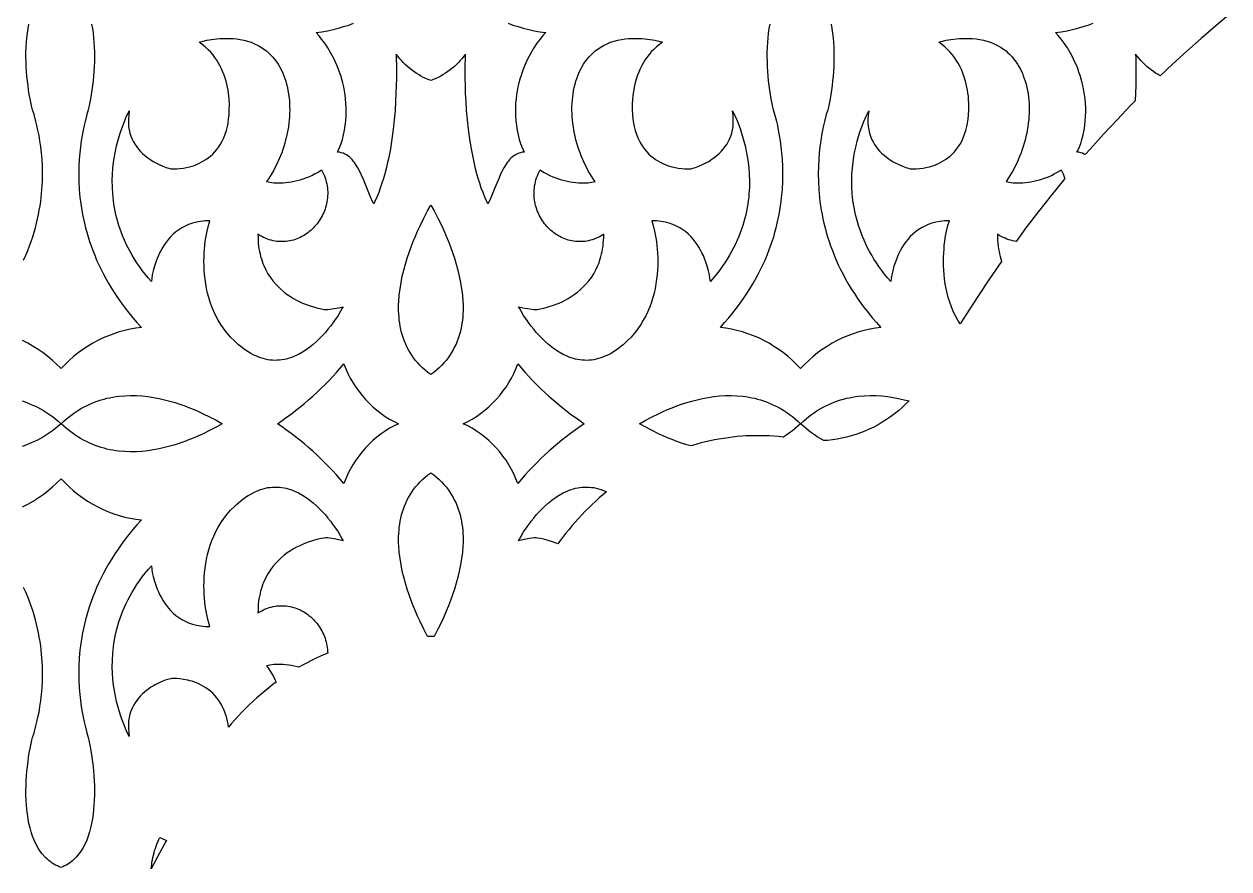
# Model space of a CAD drawing. Extents: x -350 to 350, y -780 to 780.
# Drawn here: x -193.8 to -70, y 350.1 to 437 of the extents above; entities that cross this region are included whole.
import ezdxf

# ---------------------------------------------------------------- set-up
doc = ezdxf.new("R2010")
doc.units = 0
doc.layers.add('LAYER_1', color=18, linetype='CONTINUOUS')

msp = doc.modelspace()

# ---------------------------------------------------------------- linework, layer by layer
at = {"layer": 'LAYER_1'}
for points in [[(-69.97, 437.9), (-71.33, 436.76), (-72.83, 435.48), (-74.3, 434.16), (-75.77, 432.82), (-77.03, 431.62), (-77.25, 431.76), (-77.5, 431.91), (-77.73, 432.07), (-77.96, 432.24), (-78.19, 432.42), (-78.41, 432.61), (-78.62, 432.8), (-78.82, 433), (-79.02, 433.21), (-79.21, 433.43), (-79.39, 433.65), (-79.56, 433.88), (-79.55, 433.48), (-79.53, 432.63), (-79.53, 432.05), (-79.53, 431.39), (-79.54, 430.66), (-79.57, 429.85), (-79.6, 429.07), (-80.07, 428.6), (-81.47, 427.13), (-82.86, 425.64), (-84.23, 424.11), (-84.73, 423.54), (-84.84, 423.6), (-85.01, 423.68), (-85.2, 423.74), (-85.39, 423.78), (-85.59, 423.81), (-85.5, 423.98), (-85.34, 424.33), (-85.2, 424.7), (-85.08, 425.09), (-84.96, 425.59), (-84.86, 426.07), (-84.79, 426.55), (-84.73, 427.02), (-84.7, 427.49), (-84.69, 427.95), (-84.69, 428.4), (-84.71, 428.84), (-84.75, 429.27), (-84.8, 429.69), (-84.87, 430.11), (-84.95, 430.51), (-85.04, 430.91), (-85.14, 431.29), (-85.25, 431.67), (-85.38, 432.03), (-85.51, 432.38), (-85.65, 432.72), (-85.79, 433.05), (-85.94, 433.36), (-86.09, 433.67), (-86.25, 433.96), (-86.57, 434.5), (-86.9, 434.98), (-87.21, 435.41), (-87.52, 435.78), (-87.8, 436.08), (-87.2, 436.17), (-86.61, 436.27), (-86.04, 436.4), (-85.49, 436.53), (-84.95, 436.69), (-84.43, 436.85), (-83.92, 437.04)], [(-186.87, 436.96), (-186.79, 436.5), (-186.72, 436.03), (-186.66, 435.55), (-186.62, 435.06), (-186.59, 434.57), (-186.58, 434.07), (-186.57, 433.58), (-186.58, 433.08), (-186.6, 432.58), (-186.63, 432.09), (-186.67, 431.59), (-186.71, 431.11), (-186.77, 430.63), (-186.83, 430.16), (-186.9, 429.71), (-186.97, 429.26), (-187.14, 428.41), (-187.22, 428.15), (-187.36, 427.65), (-187.54, 426.95), (-187.64, 426.52), (-187.74, 426.04), (-187.84, 425.52), (-187.93, 424.96), (-188.02, 424.35), (-188.09, 423.71), (-188.14, 423.03), (-188.18, 422.31), (-188.19, 421.56), (-188.17, 420.78), (-188.13, 419.97), (-188.06, 419.14), (-188.01, 418.71), (-187.95, 418.28), (-187.88, 417.84), (-187.8, 417.39), (-187.71, 416.95), (-187.6, 416.49), (-187.49, 416.03), (-187.37, 415.57), (-187.23, 415.1), (-187.08, 414.63), (-186.92, 414.16), (-186.74, 413.68), (-186.55, 413.2), (-186.35, 412.71), (-186.13, 412.23), (-185.89, 411.74), (-185.64, 411.25), (-185.38, 410.75), (-185.09, 410.26), (-184.8, 409.76), (-184.48, 409.27), (-184.15, 408.77), (-183.79, 408.27), (-183.42, 407.77), (-183.03, 407.28), (-182.63, 406.78), (-182.2, 406.28), (-181.75, 405.78), (-182.32, 405.71), (-182.89, 405.61), (-183.46, 405.48), (-184.03, 405.33), (-184.59, 405.14), (-185.14, 404.93), (-185.69, 404.7), (-186.23, 404.43), (-186.75, 404.15), (-187.27, 403.84), (-187.77, 403.51), (-188.25, 403.16), (-188.72, 402.79), (-189.17, 402.4), (-189.59, 401.99), (-190, 401.56), (-190.43, 401.99), (-190.88, 402.4), (-191.35, 402.79), (-191.84, 403.16), (-192.35, 403.51), (-192.88, 403.84), (-193.42, 404.15), (-193.97, 404.43)], [(-193.85, 412.71), (-193.63, 413.2), (-193.43, 413.68), (-193.25, 414.16), (-193.08, 414.63), (-192.92, 415.1), (-192.77, 415.57), (-192.64, 416.03), (-192.52, 416.49), (-192.42, 416.95), (-192.32, 417.39), (-192.24, 417.84), (-192.16, 418.28), (-192.1, 418.71), (-192.05, 419.14), (-191.97, 419.97), (-191.92, 420.78), (-191.91, 421.56), (-191.92, 422.31), (-191.96, 423.03), (-192.02, 423.71), (-192.09, 424.35), (-192.18, 424.96), (-192.27, 425.52), (-192.38, 426.04), (-192.48, 426.52), (-192.59, 426.95), (-192.78, 427.65), (-192.93, 428.15), (-193.01, 428.41), (-193.19, 429.26), (-193.27, 429.71), (-193.34, 430.16), (-193.4, 430.63), (-193.46, 431.11), (-193.51, 431.59), (-193.55, 432.09), (-193.58, 432.58), (-193.6, 433.08), (-193.61, 433.58), (-193.61, 434.07), (-193.59, 434.57), (-193.56, 435.06), (-193.52, 435.55), (-193.46, 436.03), (-193.39, 436.5), (-193.3, 436.96)], [(-144.06, 437.04), (-143.56, 436.85), (-143.03, 436.69), (-142.5, 436.53), (-141.94, 436.4), (-141.37, 436.27), (-140.79, 436.17), (-140.19, 436.08), (-140.47, 435.78), (-140.77, 435.41), (-141.09, 434.98), (-141.41, 434.5), (-141.73, 433.96), (-141.89, 433.67), (-142.05, 433.36), (-142.2, 433.05), (-142.34, 432.72), (-142.48, 432.38), (-142.61, 432.03), (-142.73, 431.67), (-142.85, 431.29), (-142.95, 430.91), (-143.04, 430.51), (-143.12, 430.11), (-143.19, 429.69), (-143.24, 429.27), (-143.28, 428.84), (-143.3, 428.4), (-143.3, 427.95), (-143.29, 427.49), (-143.25, 427.02), (-143.2, 426.55), (-143.12, 426.07), (-143.03, 425.59), (-142.91, 425.09), (-142.79, 424.7), (-142.65, 424.33), (-142.49, 423.98), (-142.4, 423.81), (-142.6, 423.78), (-142.79, 423.74), (-142.97, 423.68), (-143.15, 423.6), (-143.31, 423.51), (-143.47, 423.41), (-143.62, 423.3), (-143.76, 423.17), (-143.9, 423.03), (-144.03, 422.88), (-144.15, 422.73), (-144.27, 422.56), (-144.49, 422.2), (-144.69, 421.82), (-144.88, 421.42), (-145.06, 421), (-145.41, 420.14), (-145.76, 419.28), (-145.94, 418.87), (-146.14, 418.48), (-146.25, 418.72), (-146.45, 419.17), (-146.63, 419.64), (-146.81, 420.11), (-146.97, 420.6), (-147.12, 421.09), (-147.27, 421.58), (-147.4, 422.08), (-147.52, 422.59), (-147.63, 423.1), (-147.73, 423.61), (-147.83, 424.12), (-147.99, 425.13), (-148.13, 426.14), (-148.24, 427.12), (-148.32, 428.07), (-148.38, 428.99), (-148.42, 429.85), (-148.44, 430.66), (-148.46, 431.39), (-148.46, 432.05), (-148.46, 432.63), (-148.44, 433.48), (-148.43, 433.88), (-148.6, 433.65), (-148.78, 433.43), (-148.97, 433.21), (-149.16, 433), (-149.37, 432.8), (-149.58, 432.61), (-149.8, 432.42), (-150.02, 432.24), (-150.25, 432.07), (-150.49, 431.91), (-150.73, 431.76), (-150.98, 431.61), (-151.23, 431.48), (-151.48, 431.36), (-151.74, 431.25), (-152, 431.15), (-152.26, 431.25), (-152.51, 431.36), (-152.77, 431.48), (-153.02, 431.61), (-153.26, 431.76), (-153.5, 431.91), (-153.74, 432.07), (-153.97, 432.24), (-154.2, 432.42), (-154.41, 432.61), (-154.63, 432.8), (-154.83, 433), (-155.03, 433.21), (-155.22, 433.43), (-155.4, 433.65), (-155.57, 433.88), (-155.56, 433.48), (-155.54, 432.63), (-155.53, 432.05), (-155.54, 431.39), (-155.55, 430.66), (-155.58, 429.85), (-155.62, 428.99), (-155.68, 428.07), (-155.76, 427.12), (-155.87, 426.14), (-156, 425.13), (-156.16, 424.12), (-156.26, 423.61), (-156.36, 423.1), (-156.48, 422.59), (-156.6, 422.08), (-156.73, 421.58), (-156.87, 421.09), (-157.02, 420.6), (-157.19, 420.11), (-157.36, 419.64), (-157.55, 419.17), (-157.75, 418.72), (-157.86, 418.48), (-158.05, 418.87), (-158.24, 419.28), (-158.58, 420.14), (-158.93, 421), (-159.11, 421.42), (-159.3, 421.82), (-159.51, 422.2), (-159.73, 422.56), (-159.84, 422.73), (-159.97, 422.88), (-160.1, 423.03), (-160.23, 423.17), (-160.37, 423.3), (-160.52, 423.41), (-160.68, 423.51), (-160.85, 423.6), (-161.02, 423.68), (-161.2, 423.74), (-161.4, 423.78), (-161.6, 423.81), (-161.51, 423.98), (-161.35, 424.33), (-161.21, 424.7), (-161.09, 425.09), (-160.97, 425.59), (-160.87, 426.07), (-160.8, 426.55), (-160.74, 427.02), (-160.71, 427.49), (-160.69, 427.95), (-160.7, 428.4), (-160.72, 428.84), (-160.76, 429.27), (-160.81, 429.69), (-160.87, 430.11), (-160.95, 430.51), (-161.05, 430.91), (-161.15, 431.29), (-161.26, 431.67), (-161.38, 432.03), (-161.52, 432.38), (-161.65, 432.72), (-161.8, 433.05), (-161.95, 433.36), (-162.1, 433.67), (-162.26, 433.96), (-162.58, 434.5), (-162.9, 434.98), (-163.22, 435.41), (-163.52, 435.78), (-163.8, 436.08), (-163.2, 436.17), (-162.62, 436.27), (-162.05, 436.4), (-161.5, 436.53), (-160.96, 436.69), (-160.44, 436.85), (-159.93, 437.04)], [(-110.86, 436.96), (-110.78, 436.5), (-110.71, 436.03), (-110.65, 435.55), (-110.61, 435.06), (-110.58, 434.57), (-110.57, 434.07), (-110.56, 433.58), (-110.57, 433.08), (-110.59, 432.58), (-110.62, 432.09), (-110.66, 431.59), (-110.7, 431.11), (-110.76, 430.63), (-110.82, 430.16), (-110.89, 429.71), (-110.97, 429.26), (-111.13, 428.41), (-111.21, 428.15), (-111.35, 427.65), (-111.54, 426.95), (-111.64, 426.52), (-111.74, 426.04), (-111.83, 425.52), (-111.93, 424.96), (-112.01, 424.35), (-112.08, 423.71), (-112.13, 423.03), (-112.17, 422.31), (-112.18, 421.56), (-112.17, 420.78), (-112.12, 419.97), (-112.05, 419.14), (-112, 418.71), (-111.94, 418.28), (-111.87, 417.84), (-111.79, 417.39), (-111.7, 416.95), (-111.6, 416.49), (-111.48, 416.03), (-111.36, 415.57), (-111.22, 415.1), (-111.07, 414.63), (-110.91, 414.16), (-110.73, 413.68), (-110.54, 413.2), (-110.34, 412.71), (-110.12, 412.23), (-109.88, 411.74), (-109.63, 411.25), (-109.37, 410.75), (-109.09, 410.26), (-108.79, 409.76), (-108.47, 409.27), (-108.14, 408.77), (-107.79, 408.27), (-107.42, 407.77), (-107.03, 407.28), (-106.62, 406.78), (-106.19, 406.28), (-105.74, 405.78), (-106.31, 405.71), (-106.88, 405.61), (-107.45, 405.48), (-108.02, 405.33), (-108.58, 405.14), (-109.14, 404.93), (-109.68, 404.7), (-110.22, 404.43), (-110.75, 404.15), (-111.26, 403.84), (-111.76, 403.51), (-112.24, 403.16), (-112.71, 402.79), (-113.16, 402.4), (-113.59, 401.99), (-113.99, 401.56), (-114.4, 401.99), (-114.83, 402.4), (-115.28, 402.79), (-115.74, 403.16), (-116.23, 403.51), (-116.73, 403.84), (-117.24, 404.15), (-117.77, 404.43), (-118.3, 404.7), (-118.85, 404.93), (-119.41, 405.14), (-119.97, 405.33), (-120.53, 405.48), (-121.1, 405.61), (-121.67, 405.71), (-122.24, 405.78), (-121.8, 406.28), (-121.37, 406.78), (-120.96, 407.28), (-120.57, 407.77), (-120.2, 408.27), (-119.85, 408.77), (-119.51, 409.27), (-119.2, 409.76), (-118.9, 410.26), (-118.62, 410.75), (-118.35, 411.25), (-118.1, 411.74), (-117.87, 412.23), (-117.65, 412.71), (-117.44, 413.2), (-117.25, 413.68), (-117.08, 414.16), (-116.91, 414.63), (-116.76, 415.1), (-116.63, 415.57), (-116.5, 416.03), (-116.39, 416.49), (-116.29, 416.95), (-116.2, 417.39), (-116.12, 417.84), (-116.05, 418.28), (-115.99, 418.71), (-115.94, 419.14), (-115.86, 419.97), (-115.82, 420.78), (-115.81, 421.56), (-115.82, 422.31), (-115.85, 423.03), (-115.91, 423.71), (-115.98, 424.35), (-116.06, 424.96), (-116.15, 425.52), (-116.25, 426.04), (-116.35, 426.52), (-116.45, 426.95), (-116.64, 427.65), (-116.78, 428.15), (-116.85, 428.41), (-117.02, 429.26), (-117.09, 429.71), (-117.16, 430.16), (-117.23, 430.63), (-117.28, 431.11), (-117.33, 431.59), (-117.37, 432.09), (-117.4, 432.58), (-117.41, 433.08), (-117.42, 433.58), (-117.42, 434.07), (-117.4, 434.57), (-117.37, 435.06), (-117.33, 435.55), (-117.28, 436.03), (-117.21, 436.5), (-117.12, 436.96)], [(-194.01, 398.23), (-193.69, 398.13), (-193.37, 398.01), (-193.06, 397.88), (-192.74, 397.73), (-192.43, 397.58), (-192.12, 397.42), (-191.81, 397.24), (-191.5, 397.05), (-191.2, 396.84), (-190.89, 396.63), (-190.59, 396.4), (-190.3, 396.15), (-190, 395.89), (-189.72, 396.15), (-189.44, 396.4), (-189.15, 396.63), (-188.87, 396.84), (-188.58, 397.05), (-188.28, 397.24), (-187.99, 397.42), (-187.69, 397.58), (-187.4, 397.73), (-187.1, 397.88), (-186.8, 398.01), (-186.5, 398.13), (-186.2, 398.23), (-185.89, 398.33), (-185.59, 398.42), (-185.29, 398.5), (-184.98, 398.56), (-184.68, 398.62), (-184.37, 398.67), (-184.07, 398.71), (-183.46, 398.76), (-182.86, 398.78), (-182.26, 398.78), (-181.66, 398.74), (-181.08, 398.68), (-180.5, 398.59), (-179.93, 398.48), (-179.37, 398.36), (-178.83, 398.22), (-178.29, 398.06), (-177.78, 397.89), (-177.27, 397.71), (-176.79, 397.53), (-176.33, 397.34), (-175.88, 397.14), (-175.46, 396.95), (-174.68, 396.57), (-174.01, 396.21), (-173.45, 395.89), (-174.01, 395.57), (-174.68, 395.22), (-175.46, 394.83), (-175.88, 394.64), (-176.33, 394.45), (-176.79, 394.26), (-177.27, 394.07), (-177.78, 393.89), (-178.29, 393.72), (-178.83, 393.57), (-179.37, 393.43), (-179.93, 393.3), (-180.5, 393.19), (-181.08, 393.11), (-181.66, 393.05), (-182.26, 393.01), (-182.86, 393), (-183.46, 393.02), (-184.07, 393.07), (-184.37, 393.11), (-184.68, 393.16), (-184.98, 393.22), (-185.29, 393.29), (-185.59, 393.37), (-185.89, 393.45), (-186.2, 393.55), (-186.5, 393.66), (-186.8, 393.78), (-187.1, 393.91), (-187.4, 394.05), (-187.69, 394.2), (-187.99, 394.37), (-188.28, 394.55), (-188.58, 394.74), (-188.87, 394.94), (-189.15, 395.16), (-189.44, 395.39), (-189.72, 395.63), (-190, 395.89), (-190.3, 395.63), (-190.59, 395.39), (-190.89, 395.16), (-191.2, 394.94), (-191.5, 394.74), (-191.81, 394.55), (-192.12, 394.37), (-192.43, 394.2), (-192.74, 394.05), (-193.06, 393.91), (-193.37, 393.78), (-193.69, 393.66), (-194.01, 393.55)], [(-193.97, 387.35), (-193.42, 387.63), (-192.88, 387.94), (-192.35, 388.27), (-191.84, 388.62), (-191.35, 389), (-190.88, 389.39), (-190.43, 389.8), (-190, 390.23), (-189.59, 389.8), (-189.17, 389.39), (-188.72, 389), (-188.25, 388.62), (-187.77, 388.27), (-187.27, 387.94), (-186.75, 387.63), (-186.23, 387.35), (-185.69, 387.09), (-185.14, 386.85), (-184.59, 386.64), (-184.03, 386.46), (-183.46, 386.3), (-182.89, 386.17), (-182.32, 386.07), (-181.75, 386), (-182.2, 385.5), (-182.63, 385.01), (-183.03, 384.51), (-183.42, 384.01), (-183.79, 383.51), (-184.15, 383.01), (-184.48, 382.52), (-184.8, 382.02), (-185.09, 381.52), (-185.38, 381.03), (-185.64, 380.54), (-185.89, 380.05), (-186.13, 379.56), (-186.35, 379.07), (-186.55, 378.59), (-186.74, 378.11), (-186.92, 377.63), (-187.08, 377.15), (-187.23, 376.68), (-187.37, 376.22), (-187.49, 375.75), (-187.6, 375.29), (-187.71, 374.84), (-187.8, 374.39), (-187.88, 373.95), (-187.95, 373.51), (-188.01, 373.07), (-188.06, 372.65), (-188.13, 371.81), (-188.17, 371), (-188.19, 370.22), (-188.18, 369.47), (-188.14, 368.76), (-188.09, 368.08), (-188.02, 367.43), (-187.93, 366.83), (-187.84, 366.26), (-187.74, 365.74), (-187.64, 365.27), (-187.54, 364.84), (-187.36, 364.13), (-187.22, 363.64), (-187.14, 363.37), (-186.97, 362.52), (-186.9, 362.08), (-186.83, 361.62), (-186.77, 361.15), (-186.71, 360.67), (-186.67, 360.19), (-186.63, 359.7), (-186.6, 359.2), (-186.58, 358.71), (-186.57, 358.21), (-186.58, 357.71), (-186.59, 357.21), (-186.62, 356.72), (-186.66, 356.24), (-186.72, 355.76), (-186.79, 355.28), (-186.87, 354.82), (-186.97, 354.37), (-187.09, 353.94), (-187.22, 353.51), (-187.37, 353.11), (-187.54, 352.72), (-187.73, 352.35), (-187.94, 352), (-188.17, 351.68), (-188.42, 351.38), (-188.55, 351.24), (-188.69, 351.1), (-188.83, 350.98), (-188.98, 350.86), (-189.14, 350.74), (-189.3, 350.64), (-189.46, 350.54), (-189.64, 350.45), (-189.82, 350.37), (-190, 350.29), (-190.2, 350.37), (-190.38, 350.45), (-190.57, 350.54), (-190.74, 350.64), (-190.91, 350.74), (-191.07, 350.86), (-191.23, 350.98), (-191.38, 351.1), (-191.53, 351.24), (-191.67, 351.38), (-191.93, 351.68), (-192.17, 352), (-192.39, 352.35), (-192.59, 352.72), (-192.77, 353.11), (-192.93, 353.51), (-193.07, 353.94), (-193.19, 354.37), (-193.3, 354.82), (-193.39, 355.28), (-193.46, 355.76), (-193.52, 356.24), (-193.56, 356.72), (-193.59, 357.21), (-193.61, 357.71), (-193.61, 358.21), (-193.6, 358.71), (-193.58, 359.2), (-193.55, 359.7), (-193.51, 360.19), (-193.46, 360.67), (-193.4, 361.15), (-193.34, 361.62), (-193.27, 362.08), (-193.19, 362.52), (-193.01, 363.37), (-192.93, 363.64), (-192.78, 364.13), (-192.59, 364.84), (-192.48, 365.27), (-192.38, 365.74), (-192.27, 366.26), (-192.18, 366.83), (-192.09, 367.43), (-192.02, 368.08), (-191.96, 368.76), (-191.92, 369.47), (-191.91, 370.22), (-191.92, 371), (-191.97, 371.81), (-192.05, 372.65), (-192.1, 373.07), (-192.16, 373.51), (-192.24, 373.95), (-192.32, 374.39), (-192.42, 374.84), (-192.52, 375.29), (-192.64, 375.75), (-192.77, 376.22), (-192.92, 376.68), (-193.08, 377.15), (-193.25, 377.63), (-193.43, 378.11), (-193.63, 378.59), (-193.85, 379.07)]]:
    msp.add_lwpolyline(points, dxfattribs=at)
for points in [[(-172.67, 435.48), (-172.31, 435.46), (-171.95, 435.43), (-171.58, 435.37), (-171.22, 435.29), (-170.85, 435.2), (-170.48, 435.08), (-170.11, 434.93), (-169.75, 434.75), (-169.4, 434.55), (-169.06, 434.32), (-168.89, 434.19), (-168.73, 434.05), (-168.57, 433.9), (-168.41, 433.74), (-168.26, 433.58), (-168.11, 433.4), (-167.97, 433.22), (-167.83, 433.03), (-167.69, 432.82), (-167.56, 432.61), (-167.44, 432.38), (-167.32, 432.14), (-167.21, 431.9), (-167.11, 431.64), (-167.01, 431.37), (-166.91, 431.09), (-166.82, 430.77), (-166.74, 430.45), (-166.68, 430.13), (-166.62, 429.8), (-166.58, 429.47), (-166.54, 429.14), (-166.52, 428.8), (-166.51, 428.46), (-166.5, 428.12), (-166.51, 427.78), (-166.53, 427.44), (-166.56, 427.1), (-166.6, 426.76), (-166.64, 426.41), (-166.7, 426.07), (-166.76, 425.73), (-166.84, 425.39), (-166.92, 425.06), (-167.01, 424.72), (-167.11, 424.39), (-167.22, 424.06), (-167.33, 423.74), (-167.45, 423.42), (-167.58, 423.1), (-167.72, 422.79), (-167.87, 422.48), (-168.02, 422.18), (-168.18, 421.88), (-168.34, 421.6), (-168.51, 421.31), (-168.69, 421.04), (-168.88, 420.77), (-168.72, 420.73), (-168.54, 420.7), (-168.35, 420.67), (-168.14, 420.65), (-167.92, 420.64), (-167.68, 420.64), (-167.43, 420.64), (-167.16, 420.65), (-166.89, 420.67), (-166.61, 420.71), (-166.32, 420.75), (-166.03, 420.81), (-165.73, 420.87), (-165.43, 420.95), (-165.13, 421.04), (-164.83, 421.15), (-164.53, 421.27), (-164.23, 421.4), (-163.94, 421.55), (-163.65, 421.71), (-163.36, 421.89), (-163.23, 421.99), (-163.12, 421.78), (-163.03, 421.57), (-162.94, 421.36), (-162.87, 421.15), (-162.8, 420.94), (-162.75, 420.74), (-162.7, 420.53), (-162.66, 420.32), (-162.63, 420.11), (-162.62, 419.91), (-162.6, 419.7), (-162.6, 419.5), (-162.61, 419.3), (-162.62, 419.1), (-162.65, 418.9), (-162.68, 418.7), (-162.71, 418.51), (-162.76, 418.32), (-162.81, 418.13), (-162.87, 417.95), (-162.94, 417.76), (-163.01, 417.58), (-163.09, 417.41), (-163.17, 417.24), (-163.27, 417.07), (-163.36, 416.9), (-163.47, 416.74), (-163.58, 416.59), (-163.69, 416.44), (-163.81, 416.29), (-163.94, 416.15), (-164.07, 416.01), (-164.2, 415.88), (-164.34, 415.75), (-164.49, 415.63), (-164.64, 415.51), (-164.79, 415.4), (-164.94, 415.3), (-165.1, 415.2), (-165.27, 415.11), (-165.43, 415.03), (-165.6, 414.95), (-165.78, 414.88), (-165.95, 414.82), (-166.13, 414.76), (-166.31, 414.72), (-166.49, 414.68), (-166.68, 414.64), (-166.86, 414.62), (-167.05, 414.6), (-167.24, 414.6), (-167.43, 414.6), (-167.63, 414.61), (-167.82, 414.63), (-168.01, 414.65), (-168.21, 414.69), (-168.4, 414.74), (-168.6, 414.79), (-168.79, 414.86), (-168.99, 414.94), (-169.19, 415.02), (-169.38, 415.12), (-169.58, 415.23), (-169.77, 415.35), (-169.76, 415.04), (-169.75, 414.73), (-169.73, 414.44), (-169.7, 414.15), (-169.66, 413.87), (-169.61, 413.6), (-169.55, 413.34), (-169.49, 413.08), (-169.42, 412.84), (-169.34, 412.59), (-169.25, 412.36), (-169.16, 412.13), (-168.96, 411.7), (-168.74, 411.3), (-168.49, 410.92), (-168.23, 410.57), (-167.96, 410.25), (-167.67, 409.95), (-167.37, 409.67), (-167.06, 409.41), (-166.75, 409.18), (-166.43, 408.96), (-166.11, 408.77), (-165.8, 408.59), (-165.48, 408.43), (-165.18, 408.29), (-164.88, 408.17), (-164.59, 408.06), (-164.06, 407.89), (-163.6, 407.76), (-163.23, 407.68), (-162.97, 407.64), (-162.83, 407.63), (-162.6, 407.64), (-162.37, 407.66), (-161.92, 407.72), (-161.47, 407.81), (-161.02, 407.91), (-161.1, 407.76), (-161.27, 407.45), (-161.54, 407.02), (-161.89, 406.49), (-162.1, 406.2), (-162.32, 405.9), (-162.57, 405.59), (-162.84, 405.27), (-163.12, 404.96), (-163.43, 404.64), (-163.75, 404.33), (-164.08, 404.03), (-164.44, 403.75), (-164.81, 403.48), (-165.19, 403.23), (-165.59, 403.01), (-166, 402.82), (-166.21, 402.73), (-166.43, 402.66), (-166.65, 402.59), (-166.87, 402.53), (-167.09, 402.49), (-167.32, 402.45), (-167.55, 402.42), (-167.78, 402.41), (-168.02, 402.4), (-168.26, 402.41), (-168.5, 402.43), (-168.74, 402.47), (-168.99, 402.52), (-169.24, 402.58), (-169.49, 402.66), (-169.74, 402.75), (-170, 402.86), (-170.25, 402.98), (-170.51, 403.12), (-170.78, 403.28), (-171.04, 403.45), (-171.31, 403.64), (-171.54, 403.83), (-171.76, 404.01), (-171.98, 404.2), (-172.19, 404.4), (-172.58, 404.79), (-172.94, 405.21), (-173.27, 405.63), (-173.57, 406.07), (-173.84, 406.52), (-174.08, 406.97), (-174.3, 407.43), (-174.5, 407.9), (-174.67, 408.37), (-174.82, 408.85), (-174.94, 409.32), (-175.05, 409.8), (-175.14, 410.27), (-175.2, 410.75), (-175.26, 411.21), (-175.29, 411.67), (-175.31, 412.13), (-175.32, 412.57), (-175.31, 413.01), (-175.29, 413.43), (-175.26, 413.84), (-175.22, 414.24), (-175.18, 414.62), (-175.12, 414.99), (-175.06, 415.33), (-175, 415.66), (-174.86, 416.25), (-174.71, 416.74), (-174.95, 416.74), (-175.19, 416.72), (-175.66, 416.68), (-176.09, 416.6), (-176.5, 416.49), (-176.89, 416.36), (-177.25, 416.2), (-177.59, 416.02), (-177.9, 415.82), (-178.2, 415.6), (-178.47, 415.36), (-178.73, 415.11), (-178.96, 414.85), (-179.18, 414.58), (-179.37, 414.3), (-179.56, 414.02), (-179.72, 413.73), (-179.87, 413.45), (-180, 413.16), (-180.12, 412.88), (-180.23, 412.6), (-180.4, 412.07), (-180.53, 411.59), (-180.63, 411.18), (-180.68, 410.84), (-180.72, 410.49), (-181.05, 410.87), (-181.37, 411.26), (-181.66, 411.65), (-181.94, 412.03), (-182.21, 412.42), (-182.46, 412.81), (-182.69, 413.2), (-182.91, 413.58), (-183.11, 413.97), (-183.3, 414.35), (-183.48, 414.74), (-183.64, 415.12), (-183.79, 415.5), (-183.93, 415.88), (-184.05, 416.26), (-184.17, 416.63), (-184.27, 417), (-184.36, 417.37), (-184.44, 417.74), (-184.51, 418.1), (-184.57, 418.46), (-184.62, 418.82), (-184.66, 419.17), (-184.69, 419.52), (-184.73, 420.21), (-184.74, 420.88), (-184.72, 421.53), (-184.67, 422.16), (-184.61, 422.77), (-184.52, 423.35), (-184.42, 423.9), (-184.3, 424.43), (-184.18, 424.93), (-184.04, 425.4), (-183.91, 425.84), (-183.77, 426.24), (-183.5, 426.94), (-183.27, 427.48), (-183.09, 427.85), (-182.99, 428.04), (-183.05, 427.61), (-183.08, 427.2), (-183.08, 426.81), (-183.06, 426.44), (-183, 426.09), (-182.92, 425.75), (-182.82, 425.43), (-182.7, 425.13), (-182.56, 424.85), (-182.4, 424.58), (-182.23, 424.33), (-182.04, 424.09), (-181.85, 423.87), (-181.64, 423.67), (-181.43, 423.48), (-181.22, 423.3), (-181, 423.14), (-180.78, 422.99), (-180.55, 422.85), (-180.34, 422.73), (-179.92, 422.51), (-179.53, 422.35), (-179.19, 422.22), (-178.92, 422.14), (-178.73, 422.09), (-178.63, 422.07), (-178.36, 422.07), (-178.1, 422.08), (-177.78, 422.11), (-177.41, 422.16), (-176.99, 422.24), (-176.77, 422.3), (-176.54, 422.37), (-176.3, 422.44), (-176.07, 422.54), (-175.83, 422.64), (-175.59, 422.76), (-175.35, 422.89), (-175.11, 423.04), (-174.87, 423.21), (-174.64, 423.39), (-174.42, 423.6), (-174.2, 423.82), (-173.99, 424.07), (-173.8, 424.33), (-173.61, 424.62), (-173.44, 424.94), (-173.28, 425.27), (-173.13, 425.64), (-173.01, 426.03), (-172.9, 426.44), (-172.84, 426.78), (-172.78, 427.18), (-172.73, 427.64), (-172.71, 428.14), (-172.7, 428.68), (-172.73, 429.26), (-172.76, 429.55), (-172.8, 429.85), (-172.84, 430.16), (-172.9, 430.47), (-172.97, 430.78), (-173.05, 431.09), (-173.14, 431.4), (-173.25, 431.72), (-173.37, 432.03), (-173.5, 432.34), (-173.65, 432.64), (-173.82, 432.95), (-174, 433.24), (-174.2, 433.53), (-174.42, 433.82), (-174.66, 434.09), (-174.91, 434.36), (-175.19, 434.62), (-175.49, 434.87), (-175.8, 435.1), (-175.41, 435.2), (-175.03, 435.29), (-174.55, 435.37), (-173.98, 435.44), (-173.68, 435.47), (-173.35, 435.48), (-173.02, 435.49)], [(-130.64, 435.48), (-130.32, 435.47), (-130.01, 435.44), (-129.45, 435.37), (-128.97, 435.29), (-128.58, 435.2), (-128.19, 435.1), (-128.51, 434.87), (-128.81, 434.62), (-129.08, 434.36), (-129.34, 434.09), (-129.57, 433.82), (-129.79, 433.53), (-129.99, 433.24), (-130.18, 432.95), (-130.34, 432.64), (-130.49, 432.34), (-130.63, 432.03), (-130.75, 431.72), (-130.85, 431.4), (-130.95, 431.09), (-131.03, 430.78), (-131.1, 430.47), (-131.15, 430.16), (-131.2, 429.85), (-131.23, 429.55), (-131.26, 429.26), (-131.29, 428.68), (-131.29, 428.14), (-131.26, 427.64), (-131.22, 427.18), (-131.16, 426.78), (-131.09, 426.44), (-130.98, 426.03), (-130.86, 425.64), (-130.72, 425.27), (-130.56, 424.94), (-130.38, 424.62), (-130.2, 424.33), (-130, 424.07), (-129.79, 423.82), (-129.58, 423.6), (-129.35, 423.39), (-129.12, 423.21), (-128.89, 423.04), (-128.65, 422.89), (-128.41, 422.76), (-128.17, 422.64), (-127.93, 422.54), (-127.69, 422.44), (-127.46, 422.37), (-127.23, 422.3), (-127.01, 422.24), (-126.59, 422.16), (-126.21, 422.11), (-125.89, 422.08), (-125.64, 422.07), (-125.36, 422.07), (-125.27, 422.09), (-125.07, 422.14), (-124.8, 422.22), (-124.46, 422.35), (-124.08, 422.51), (-123.66, 422.73), (-123.44, 422.85), (-123.22, 422.99), (-123, 423.14), (-122.78, 423.3), (-122.56, 423.48), (-122.35, 423.67), (-122.15, 423.87), (-121.95, 424.09), (-121.77, 424.33), (-121.59, 424.58), (-121.44, 424.85), (-121.3, 425.13), (-121.17, 425.43), (-121.07, 425.75), (-120.99, 426.09), (-120.94, 426.44), (-120.91, 426.81), (-120.91, 427.2), (-120.94, 427.61), (-121, 428.04), (-120.9, 427.85), (-120.72, 427.48), (-120.49, 426.94), (-120.22, 426.24), (-120.09, 425.84), (-119.95, 425.4), (-119.82, 424.93), (-119.69, 424.43), (-119.58, 423.9), (-119.48, 423.35), (-119.39, 422.77), (-119.32, 422.16), (-119.28, 421.53), (-119.26, 420.88), (-119.26, 420.21), (-119.3, 419.52), (-119.33, 419.17), (-119.38, 418.82), (-119.43, 418.46), (-119.49, 418.1), (-119.55, 417.74), (-119.63, 417.37), (-119.73, 417), (-119.83, 416.63), (-119.94, 416.26), (-120.07, 415.88), (-120.2, 415.5), (-120.35, 415.12), (-120.52, 414.74), (-120.69, 414.35), (-120.88, 413.97), (-121.09, 413.58), (-121.3, 413.2), (-121.54, 412.81), (-121.79, 412.42), (-122.05, 412.03), (-122.33, 411.65), (-122.63, 411.26), (-122.94, 410.87), (-123.27, 410.49), (-123.31, 410.84), (-123.37, 411.18), (-123.46, 411.59), (-123.59, 412.07), (-123.77, 412.6), (-123.87, 412.88), (-123.99, 413.16), (-124.13, 413.45), (-124.27, 413.73), (-124.44, 414.02), (-124.62, 414.3), (-124.82, 414.58), (-125.03, 414.85), (-125.27, 415.11), (-125.52, 415.36), (-125.8, 415.6), (-126.09, 415.82), (-126.41, 416.02), (-126.75, 416.2), (-127.11, 416.36), (-127.49, 416.49), (-127.9, 416.6), (-128.34, 416.68), (-128.8, 416.72), (-129.04, 416.74), (-129.29, 416.74), (-129.14, 416.25), (-129, 415.66), (-128.93, 415.33), (-128.87, 414.99), (-128.82, 414.62), (-128.77, 414.24), (-128.73, 413.84), (-128.7, 413.43), (-128.68, 413.01), (-128.68, 412.57), (-128.68, 412.13), (-128.7, 411.67), (-128.74, 411.21), (-128.79, 410.75), (-128.86, 410.27), (-128.95, 409.8), (-129.05, 409.32), (-129.18, 408.85), (-129.33, 408.37), (-129.5, 407.9), (-129.69, 407.43), (-129.91, 406.97), (-130.16, 406.52), (-130.43, 406.07), (-130.73, 405.63), (-131.06, 405.21), (-131.42, 404.79), (-131.81, 404.4), (-132.02, 404.2), (-132.23, 404.01), (-132.46, 403.83), (-132.69, 403.64), (-132.95, 403.45), (-133.22, 403.28), (-133.48, 403.12), (-133.74, 402.98), (-134, 402.86), (-134.25, 402.75), (-134.51, 402.66), (-134.76, 402.58), (-135.01, 402.52), (-135.25, 402.47), (-135.5, 402.43), (-135.74, 402.41), (-135.98, 402.4), (-136.21, 402.41), (-136.45, 402.42), (-136.68, 402.45), (-136.9, 402.49), (-137.13, 402.53), (-137.35, 402.59), (-137.57, 402.66), (-137.78, 402.73), (-137.99, 402.82), (-138.41, 403.01), (-138.8, 403.23), (-139.19, 403.48), (-139.56, 403.75), (-139.91, 404.03), (-140.25, 404.33), (-140.57, 404.64), (-140.87, 404.96), (-141.16, 405.27), (-141.42, 405.59), (-141.67, 405.9), (-141.9, 406.2), (-142.11, 406.49), (-142.46, 407.02), (-142.72, 407.45), (-142.9, 407.76), (-142.98, 407.91), (-142.53, 407.81), (-142.07, 407.72), (-141.62, 407.66), (-141.39, 407.64), (-141.16, 407.63), (-141.03, 407.64), (-140.77, 407.68), (-140.4, 407.76), (-139.93, 407.89), (-139.4, 408.06), (-139.11, 408.17), (-138.82, 408.29), (-138.51, 408.43), (-138.2, 408.59), (-137.88, 408.77), (-137.56, 408.96), (-137.25, 409.18), (-136.93, 409.41), (-136.63, 409.67), (-136.33, 409.95), (-136.04, 410.25), (-135.76, 410.57), (-135.5, 410.92), (-135.26, 411.3), (-135.03, 411.7), (-134.83, 412.13), (-134.74, 412.36), (-134.66, 412.59), (-134.58, 412.84), (-134.51, 413.08), (-134.44, 413.34), (-134.39, 413.6), (-134.34, 413.87), (-134.3, 414.15), (-134.27, 414.44), (-134.24, 414.73), (-134.23, 415.04), (-134.23, 415.35), (-134.42, 415.23), (-134.61, 415.12), (-134.81, 415.02), (-135, 414.94), (-135.2, 414.86), (-135.4, 414.79), (-135.59, 414.74), (-135.79, 414.69), (-135.98, 414.65), (-136.18, 414.63), (-136.37, 414.61), (-136.56, 414.6), (-136.75, 414.6), (-136.94, 414.6), (-137.13, 414.62), (-137.32, 414.64), (-137.5, 414.68), (-137.69, 414.72), (-137.87, 414.76), (-138.04, 414.82), (-138.22, 414.88), (-138.39, 414.95), (-138.56, 415.03), (-138.73, 415.11), (-138.89, 415.2), (-139.05, 415.3), (-139.21, 415.4), (-139.36, 415.51), (-139.51, 415.63), (-139.65, 415.75), (-139.79, 415.88), (-139.93, 416.01), (-140.06, 416.15), (-140.18, 416.29), (-140.3, 416.44), (-140.42, 416.59), (-140.53, 416.74), (-140.63, 416.9), (-140.73, 417.07), (-140.82, 417.24), (-140.91, 417.41), (-140.98, 417.58), (-141.06, 417.76), (-141.12, 417.95), (-141.18, 418.13), (-141.24, 418.32), (-141.28, 418.51), (-141.32, 418.7), (-141.35, 418.9), (-141.37, 419.1), (-141.39, 419.3), (-141.39, 419.5), (-141.39, 419.7), (-141.38, 419.91), (-141.36, 420.11), (-141.33, 420.32), (-141.29, 420.53), (-141.25, 420.74), (-141.19, 420.94), (-141.13, 421.15), (-141.05, 421.36), (-140.97, 421.57), (-140.87, 421.78), (-140.77, 421.99), (-140.63, 421.89), (-140.35, 421.71), (-140.06, 421.55), (-139.76, 421.4), (-139.47, 421.27), (-139.16, 421.15), (-138.86, 421.04), (-138.56, 420.95), (-138.26, 420.87), (-137.96, 420.81), (-137.67, 420.75), (-137.38, 420.71), (-137.1, 420.67), (-136.83, 420.65), (-136.57, 420.64), (-136.32, 420.64), (-136.08, 420.64), (-135.85, 420.65), (-135.64, 420.67), (-135.45, 420.7), (-135.27, 420.73), (-135.12, 420.77), (-135.3, 421.04), (-135.48, 421.31), (-135.65, 421.6), (-135.82, 421.88), (-135.97, 422.18), (-136.13, 422.48), (-136.27, 422.79), (-136.41, 423.1), (-136.54, 423.42), (-136.66, 423.74), (-136.78, 424.06), (-136.89, 424.39), (-136.98, 424.72), (-137.08, 425.06), (-137.16, 425.39), (-137.23, 425.73), (-137.3, 426.07), (-137.35, 426.41), (-137.4, 426.76), (-137.44, 427.1), (-137.46, 427.44), (-137.48, 427.78), (-137.49, 428.12), (-137.49, 428.46), (-137.47, 428.8), (-137.45, 429.14), (-137.42, 429.47), (-137.37, 429.8), (-137.32, 430.13), (-137.25, 430.45), (-137.17, 430.77), (-137.08, 431.09), (-136.99, 431.37), (-136.89, 431.64), (-136.78, 431.9), (-136.67, 432.14), (-136.55, 432.38), (-136.43, 432.61), (-136.3, 432.82), (-136.17, 433.03), (-136.03, 433.22), (-135.88, 433.4), (-135.74, 433.58), (-135.58, 433.74), (-135.43, 433.9), (-135.27, 434.05), (-135.1, 434.19), (-134.94, 434.32), (-134.59, 434.55), (-134.24, 434.75), (-133.88, 434.93), (-133.52, 435.08), (-133.15, 435.2), (-132.78, 435.29), (-132.41, 435.37), (-132.04, 435.43), (-131.68, 435.46), (-131.32, 435.48), (-130.98, 435.49)], [(-96.66, 435.48), (-96.31, 435.46), (-95.94, 435.43), (-95.58, 435.37), (-95.21, 435.29), (-94.84, 435.2), (-94.47, 435.08), (-94.1, 434.93), (-93.74, 434.75), (-93.39, 434.55), (-93.05, 434.32), (-92.88, 434.19), (-92.72, 434.05), (-92.56, 433.9), (-92.4, 433.74), (-92.25, 433.58), (-92.1, 433.4), (-91.96, 433.22), (-91.82, 433.03), (-91.69, 432.82), (-91.56, 432.61), (-91.43, 432.38), (-91.31, 432.14), (-91.2, 431.9), (-91.1, 431.64), (-91, 431.37), (-90.91, 431.09), (-90.82, 430.77), (-90.74, 430.45), (-90.67, 430.13), (-90.61, 429.8), (-90.57, 429.47), (-90.53, 429.14), (-90.51, 428.8), (-90.5, 428.46), (-90.5, 428.12), (-90.5, 427.78), (-90.52, 427.44), (-90.55, 427.1), (-90.59, 426.76), (-90.63, 426.41), (-90.69, 426.07), (-90.75, 425.73), (-90.83, 425.39), (-90.91, 425.06), (-91, 424.72), (-91.1, 424.39), (-91.21, 424.06), (-91.32, 423.74), (-91.45, 423.42), (-91.58, 423.1), (-91.71, 422.79), (-91.86, 422.48), (-92.01, 422.18), (-92.17, 421.88), (-92.34, 421.6), (-92.51, 421.31), (-92.68, 421.04), (-92.87, 420.77), (-92.71, 420.73), (-92.54, 420.7), (-92.34, 420.67), (-92.13, 420.65), (-91.91, 420.64), (-91.67, 420.64), (-91.42, 420.64), (-91.16, 420.65), (-90.88, 420.67), (-90.6, 420.71), (-90.32, 420.75), (-90.02, 420.81), (-89.73, 420.87), (-89.43, 420.95), (-89.12, 421.04), (-88.82, 421.15), (-88.52, 421.27), (-88.22, 421.4), (-87.93, 421.55), (-87.64, 421.71), (-87.36, 421.89), (-87.22, 421.99), (-87.11, 421.78), (-87.02, 421.57), (-86.93, 421.36), (-86.86, 421.15), (-86.83, 421.07), (-86.92, 420.96), (-88.24, 419.34), (-89.55, 417.69), (-90.83, 416.01), (-91.85, 414.63), (-92, 414.65), (-92.2, 414.69), (-92.4, 414.74), (-92.59, 414.79), (-92.79, 414.86), (-92.98, 414.94), (-93.18, 415.02), (-93.37, 415.12), (-93.57, 415.23), (-93.76, 415.35), (-93.76, 415.04), (-93.74, 414.73), (-93.72, 414.44), (-93.69, 414.15), (-93.65, 413.87), (-93.6, 413.6), (-93.54, 413.34), (-93.48, 413.08), (-93.41, 412.84), (-93.33, 412.59), (-93.33, 412.58), (-93.35, 412.55), (-94.58, 410.77), (-95.79, 408.96), (-96.98, 407.12), (-97.6, 406.14), (-97.83, 406.52), (-98.08, 406.97), (-98.3, 407.43), (-98.49, 407.9), (-98.66, 408.37), (-98.81, 408.85), (-98.93, 409.32), (-99.04, 409.8), (-99.13, 410.27), (-99.2, 410.75), (-99.25, 411.21), (-99.28, 411.67), (-99.3, 412.13), (-99.31, 412.57), (-99.3, 413.01), (-99.28, 413.43), (-99.25, 413.84), (-99.22, 414.24), (-99.17, 414.62), (-99.12, 414.99), (-99.06, 415.33), (-98.99, 415.66), (-98.85, 416.25), (-98.7, 416.74), (-98.95, 416.74), (-99.19, 416.72), (-99.65, 416.68), (-100.08, 416.6), (-100.49, 416.49), (-100.88, 416.36), (-101.24, 416.2), (-101.58, 416.02), (-101.9, 415.82), (-102.19, 415.6), (-102.46, 415.36), (-102.72, 415.11), (-102.95, 414.85), (-103.17, 414.58), (-103.37, 414.3), (-103.55, 414.02), (-103.71, 413.73), (-103.86, 413.45), (-103.99, 413.16), (-104.11, 412.88), (-104.22, 412.6), (-104.4, 412.07), (-104.53, 411.59), (-104.62, 411.18), (-104.68, 410.84), (-104.71, 410.49), (-105.05, 410.87), (-105.36, 411.26), (-105.65, 411.65), (-105.94, 412.03), (-106.2, 412.42), (-106.45, 412.81), (-106.68, 413.2), (-106.9, 413.58), (-107.1, 413.97), (-107.29, 414.35), (-107.47, 414.74), (-107.63, 415.12), (-107.78, 415.5), (-107.92, 415.88), (-108.05, 416.26), (-108.16, 416.63), (-108.26, 417), (-108.35, 417.37), (-108.43, 417.74), (-108.5, 418.1), (-108.56, 418.46), (-108.61, 418.82), (-108.65, 419.17), (-108.68, 419.52), (-108.72, 420.21), (-108.73, 420.88), (-108.71, 421.53), (-108.66, 422.16), (-108.6, 422.77), (-108.51, 423.35), (-108.41, 423.9), (-108.29, 424.43), (-108.17, 424.93), (-108.04, 425.4), (-107.9, 425.84), (-107.76, 426.24), (-107.5, 426.94), (-107.26, 427.48), (-107.08, 427.85), (-106.98, 428.04), (-107.05, 427.61), (-107.08, 427.2), (-107.08, 426.81), (-107.05, 426.44), (-106.99, 426.09), (-106.91, 425.75), (-106.81, 425.43), (-106.69, 425.13), (-106.55, 424.85), (-106.39, 424.58), (-106.22, 424.33), (-106.04, 424.09), (-105.84, 423.87), (-105.64, 423.67), (-105.42, 423.48), (-105.21, 423.3), (-104.99, 423.14), (-104.77, 422.99), (-104.55, 422.85), (-104.33, 422.73), (-103.91, 422.51), (-103.52, 422.35), (-103.19, 422.22), (-102.91, 422.14), (-102.72, 422.09), (-102.62, 422.07), (-102.35, 422.07), (-102.1, 422.08), (-101.77, 422.11), (-101.4, 422.16), (-100.98, 422.24), (-100.76, 422.3), (-100.53, 422.37), (-100.3, 422.44), (-100.06, 422.54), (-99.82, 422.64), (-99.58, 422.76), (-99.34, 422.89), (-99.1, 423.04), (-98.86, 423.21), (-98.63, 423.39), (-98.41, 423.6), (-98.19, 423.82), (-97.99, 424.07), (-97.79, 424.33), (-97.6, 424.62), (-97.43, 424.94), (-97.27, 425.27), (-97.13, 425.64), (-97, 426.03), (-96.89, 426.44), (-96.83, 426.78), (-96.77, 427.18), (-96.72, 427.64), (-96.7, 428.14), (-96.7, 428.68), (-96.72, 429.26), (-96.75, 429.55), (-96.79, 429.85), (-96.83, 430.16), (-96.89, 430.47), (-96.96, 430.78), (-97.04, 431.09), (-97.13, 431.4), (-97.24, 431.72), (-97.36, 432.03), (-97.49, 432.34), (-97.64, 432.64), (-97.81, 432.95), (-97.99, 433.24), (-98.19, 433.53), (-98.41, 433.82), (-98.65, 434.09), (-98.9, 434.36), (-99.18, 434.62), (-99.48, 434.87), (-99.8, 435.1), (-99.4, 435.2), (-99.02, 435.29), (-98.54, 435.37), (-97.98, 435.44), (-97.67, 435.47), (-97.34, 435.48), (-97.01, 435.49)], [(-151.67, 417.77), (-151.28, 417.02), (-150.85, 416.14), (-150.63, 415.66), (-150.41, 415.15), (-150.19, 414.62), (-149.97, 414.06), (-149.77, 413.49), (-149.57, 412.9), (-149.38, 412.29), (-149.22, 411.67), (-149.07, 411.04), (-148.94, 410.4), (-148.83, 409.76), (-148.75, 409.11), (-148.7, 408.46), (-148.69, 408.14), (-148.68, 407.81), (-148.69, 407.49), (-148.7, 407.17), (-148.72, 406.85), (-148.76, 406.53), (-148.8, 406.21), (-148.85, 405.9), (-148.92, 405.58), (-148.99, 405.27), (-149.08, 404.97), (-149.18, 404.66), (-149.29, 404.36), (-149.41, 404.07), (-149.55, 403.78), (-149.7, 403.49), (-149.86, 403.21), (-150.04, 402.93), (-150.23, 402.66), (-150.43, 402.39), (-150.66, 402.13), (-150.89, 401.88), (-151.14, 401.63), (-151.41, 401.39), (-151.7, 401.16), (-152, 400.93), (-152.3, 401.16), (-152.58, 401.39), (-152.85, 401.63), (-153.1, 401.88), (-153.34, 402.13), (-153.56, 402.39), (-153.77, 402.66), (-153.96, 402.93), (-154.13, 403.21), (-154.3, 403.49), (-154.45, 403.78), (-154.58, 404.07), (-154.71, 404.36), (-154.82, 404.66), (-154.92, 404.97), (-155, 405.27), (-155.08, 405.58), (-155.14, 405.9), (-155.19, 406.21), (-155.24, 406.53), (-155.27, 406.85), (-155.29, 407.17), (-155.31, 407.49), (-155.31, 407.81), (-155.31, 408.14), (-155.29, 408.46), (-155.24, 409.11), (-155.16, 409.76), (-155.06, 410.4), (-154.93, 411.04), (-154.78, 411.67), (-154.61, 412.29), (-154.42, 412.9), (-154.23, 413.49), (-154.02, 414.06), (-153.8, 414.62), (-153.58, 415.15), (-153.36, 415.66), (-153.14, 416.14), (-152.72, 417.02), (-152.33, 417.77), (-152, 418.36)], [(-160.75, 401.54), (-160.53, 401.06), (-160.29, 400.58), (-160.02, 400.11), (-159.72, 399.66), (-159.41, 399.22), (-159.07, 398.79), (-158.71, 398.38), (-158.34, 397.99), (-157.95, 397.62), (-157.54, 397.27), (-157.12, 396.95), (-156.68, 396.64), (-156.24, 396.37), (-155.78, 396.12), (-155.32, 395.89), (-155.78, 395.67), (-156.24, 395.42), (-156.68, 395.14), (-157.12, 394.84), (-157.54, 394.51), (-157.95, 394.16), (-158.34, 393.79), (-158.71, 393.4), (-159.07, 392.99), (-159.41, 392.57), (-159.72, 392.13), (-160.02, 391.67), (-160.29, 391.2), (-160.53, 390.73), (-160.75, 390.24), (-160.93, 389.75), (-161.31, 390.19), (-161.69, 390.62), (-162.08, 391.05), (-162.47, 391.47), (-162.88, 391.88), (-163.29, 392.29), (-163.71, 392.69), (-164.13, 393.08), (-164.57, 393.46), (-165, 393.83), (-165.45, 394.2), (-165.9, 394.55), (-166.36, 394.9), (-166.82, 395.24), (-167.29, 395.57), (-167.76, 395.89), (-167.29, 396.22), (-166.82, 396.55), (-166.36, 396.88), (-165.9, 397.23), (-165.45, 397.59), (-165, 397.95), (-164.57, 398.33), (-164.13, 398.71), (-163.71, 399.1), (-163.29, 399.5), (-162.88, 399.9), (-162.47, 400.31), (-162.08, 400.74), (-161.69, 401.16), (-161.31, 401.6), (-160.93, 402.04)], [(-142.69, 401.6), (-142.31, 401.16), (-141.92, 400.74), (-141.52, 400.31), (-141.12, 399.9), (-140.71, 399.5), (-140.29, 399.1), (-139.86, 398.71), (-139.43, 398.33), (-138.99, 397.95), (-138.54, 397.59), (-138.09, 397.23), (-137.64, 396.88), (-137.17, 396.55), (-136.7, 396.22), (-136.23, 395.89), (-136.7, 395.57), (-137.17, 395.24), (-137.64, 394.9), (-138.09, 394.55), (-138.54, 394.2), (-138.99, 393.83), (-139.43, 393.46), (-139.86, 393.08), (-140.29, 392.69), (-140.71, 392.29), (-141.12, 391.88), (-141.52, 391.47), (-141.92, 391.05), (-142.31, 390.62), (-142.69, 390.19), (-143.06, 389.75), (-143.25, 390.24), (-143.46, 390.73), (-143.71, 391.2), (-143.98, 391.67), (-144.27, 392.13), (-144.59, 392.57), (-144.92, 392.99), (-145.28, 393.4), (-145.65, 393.79), (-146.05, 394.16), (-146.46, 394.51), (-146.88, 394.84), (-147.31, 395.14), (-147.76, 395.42), (-148.21, 395.67), (-148.68, 395.89), (-148.21, 396.12), (-147.76, 396.37), (-147.31, 396.64), (-146.88, 396.95), (-146.46, 397.27), (-146.05, 397.62), (-145.65, 397.99), (-145.28, 398.38), (-144.92, 398.79), (-144.59, 399.22), (-144.27, 399.66), (-143.98, 400.11), (-143.71, 400.58), (-143.46, 401.06), (-143.25, 401.54), (-143.06, 402.04)], [(-106.25, 398.78), (-105.66, 398.74), (-105.07, 398.68), (-104.49, 398.59), (-103.92, 398.48), (-103.36, 398.36), (-102.85, 398.23), (-103.16, 397.92), (-103.54, 397.56), (-103.94, 397.22), (-104.34, 396.9), (-104.75, 396.6), (-105.17, 396.31), (-105.6, 396.04), (-106.03, 395.78), (-106.48, 395.54), (-106.93, 395.32), (-107.38, 395.12), (-107.84, 394.94), (-108.31, 394.77), (-108.79, 394.63), (-109.26, 394.5), (-109.75, 394.39), (-110.23, 394.3), (-110.72, 394.23), (-111.22, 394.18), (-111.59, 394.16), (-111.69, 394.2), (-111.98, 394.37), (-112.28, 394.55), (-112.57, 394.74), (-112.86, 394.94), (-113.15, 395.16), (-113.43, 395.39), (-113.71, 395.63), (-113.99, 395.89), (-114.27, 395.63), (-114.56, 395.39), (-114.84, 395.16), (-115.13, 394.94), (-115.42, 394.74), (-115.71, 394.55), (-115.76, 394.52), (-115.78, 394.52), (-116.26, 394.57), (-116.74, 394.6), (-117.21, 394.63), (-117.69, 394.65), (-118.16, 394.66), (-118.64, 394.66), (-119.11, 394.65), (-119.58, 394.63), (-120.05, 394.6), (-120.52, 394.56), (-120.99, 394.51), (-121.45, 394.45), (-121.92, 394.38), (-122.38, 394.3), (-122.84, 394.22), (-123.3, 394.12), (-123.76, 394.02), (-124.22, 393.91), (-124.67, 393.78), (-125.12, 393.65), (-125.28, 393.6), (-125.7, 393.72), (-126.22, 393.89), (-126.72, 394.07), (-127.2, 394.26), (-127.67, 394.45), (-128.11, 394.64), (-128.53, 394.83), (-129.31, 395.22), (-129.98, 395.57), (-130.54, 395.89), (-129.98, 396.21), (-129.31, 396.57), (-128.53, 396.95), (-128.11, 397.14), (-127.67, 397.34), (-127.2, 397.53), (-126.72, 397.71), (-126.22, 397.89), (-125.7, 398.06), (-125.17, 398.22), (-124.62, 398.36), (-124.06, 398.48), (-123.5, 398.59), (-122.92, 398.68), (-122.33, 398.74), (-121.74, 398.78), (-121.14, 398.78), (-120.53, 398.76), (-119.93, 398.71), (-119.62, 398.67), (-119.32, 398.62), (-119.01, 398.56), (-118.71, 398.5), (-118.41, 398.42), (-118.1, 398.33), (-117.8, 398.23), (-117.5, 398.13), (-117.2, 398.01), (-116.9, 397.88), (-116.6, 397.73), (-116.3, 397.58), (-116, 397.42), (-115.71, 397.24), (-115.42, 397.05), (-115.13, 396.84), (-114.84, 396.63), (-114.56, 396.4), (-114.27, 396.15), (-113.99, 395.89), (-113.71, 396.15), (-113.43, 396.4), (-113.15, 396.63), (-112.86, 396.84), (-112.57, 397.05), (-112.28, 397.24), (-111.98, 397.42), (-111.69, 397.58), (-111.39, 397.73), (-111.09, 397.88), (-110.79, 398.01), (-110.49, 398.13), (-110.19, 398.23), (-109.88, 398.33), (-109.58, 398.42), (-109.28, 398.5), (-108.97, 398.56), (-108.67, 398.62), (-108.36, 398.67), (-108.06, 398.71), (-107.45, 398.76), (-106.85, 398.78)], [(-151.7, 390.63), (-151.41, 390.39), (-151.14, 390.15), (-150.89, 389.9), (-150.66, 389.65), (-150.43, 389.39), (-150.23, 389.12), (-150.04, 388.85), (-149.86, 388.58), (-149.7, 388.29), (-149.55, 388.01), (-149.41, 387.72), (-149.29, 387.42), (-149.18, 387.12), (-149.08, 386.82), (-148.99, 386.51), (-148.92, 386.2), (-148.85, 385.89), (-148.8, 385.57), (-148.76, 385.26), (-148.72, 384.94), (-148.7, 384.62), (-148.69, 384.3), (-148.68, 383.97), (-148.69, 383.65), (-148.7, 383.32), (-148.75, 382.68), (-148.83, 382.03), (-148.94, 381.38), (-149.07, 380.75), (-149.22, 380.12), (-149.38, 379.5), (-149.57, 378.89), (-149.77, 378.3), (-149.97, 377.72), (-150.19, 377.17), (-150.41, 376.63), (-150.63, 376.12), (-150.85, 375.64), (-151.28, 374.76), (-151.65, 374.04), (-151.74, 374.04), (-152.18, 374.03), (-152.33, 374.03), (-152.72, 374.76), (-153.14, 375.64), (-153.36, 376.12), (-153.58, 376.63), (-153.8, 377.17), (-154.02, 377.72), (-154.23, 378.3), (-154.42, 378.89), (-154.61, 379.5), (-154.78, 380.12), (-154.93, 380.75), (-155.06, 381.38), (-155.16, 382.03), (-155.24, 382.68), (-155.29, 383.32), (-155.31, 383.65), (-155.31, 383.97), (-155.31, 384.3), (-155.29, 384.62), (-155.27, 384.94), (-155.24, 385.26), (-155.19, 385.57), (-155.14, 385.89), (-155.08, 386.2), (-155, 386.51), (-154.92, 386.82), (-154.82, 387.12), (-154.71, 387.42), (-154.58, 387.72), (-154.45, 388.01), (-154.3, 388.29), (-154.13, 388.58), (-153.96, 388.85), (-153.77, 389.12), (-153.56, 389.39), (-153.34, 389.65), (-153.1, 389.9), (-152.85, 390.15), (-152.58, 390.39), (-152.3, 390.63), (-152, 390.85)], [(-167.78, 389.38), (-167.55, 389.36), (-167.32, 389.34), (-167.09, 389.3), (-166.87, 389.25), (-166.65, 389.19), (-166.43, 389.13), (-166.21, 389.05), (-166, 388.97), (-165.59, 388.77), (-165.19, 388.55), (-164.81, 388.3), (-164.44, 388.04), (-164.08, 387.75), (-163.75, 387.45), (-163.43, 387.14), (-163.12, 386.83), (-162.84, 386.51), (-162.57, 386.2), (-162.32, 385.88), (-162.1, 385.58), (-161.89, 385.29), (-161.54, 384.77), (-161.27, 384.33), (-161.1, 384.03), (-161.02, 383.87), (-161.47, 383.97), (-161.92, 384.06), (-162.37, 384.13), (-162.6, 384.15), (-162.83, 384.16), (-162.97, 384.14), (-163.23, 384.1), (-163.6, 384.02), (-164.06, 383.9), (-164.59, 383.72), (-164.88, 383.61), (-165.18, 383.49), (-165.48, 383.35), (-165.8, 383.19), (-166.11, 383.02), (-166.43, 382.82), (-166.75, 382.61), (-167.06, 382.37), (-167.37, 382.12), (-167.67, 381.84), (-167.96, 381.54), (-168.23, 381.21), (-168.49, 380.86), (-168.74, 380.48), (-168.96, 380.08), (-169.16, 379.65), (-169.25, 379.42), (-169.34, 379.19), (-169.42, 378.95), (-169.49, 378.7), (-169.55, 378.45), (-169.61, 378.18), (-169.66, 377.91), (-169.7, 377.63), (-169.73, 377.35), (-169.75, 377.05), (-169.76, 376.75), (-169.77, 376.44), (-169.58, 376.55), (-169.38, 376.66), (-169.19, 376.76), (-168.99, 376.85), (-168.79, 376.92), (-168.6, 376.99), (-168.4, 377.05), (-168.21, 377.09), (-168.01, 377.13), (-167.82, 377.16), (-167.63, 377.18), (-167.43, 377.19), (-167.24, 377.19), (-167.05, 377.18), (-166.86, 377.17), (-166.68, 377.14), (-166.49, 377.11), (-166.31, 377.07), (-166.13, 377.02), (-165.95, 376.97), (-165.78, 376.9), (-165.6, 376.83), (-165.43, 376.76), (-165.27, 376.67), (-165.1, 376.58), (-164.94, 376.48), (-164.79, 376.38), (-164.64, 376.27), (-164.49, 376.16), (-164.34, 376.03), (-164.2, 375.91), (-164.07, 375.78), (-163.94, 375.64), (-163.81, 375.5), (-163.69, 375.35), (-163.58, 375.2), (-163.47, 375.04), (-163.36, 374.88), (-163.27, 374.72), (-163.17, 374.55), (-163.09, 374.38), (-163.01, 374.2), (-162.94, 374.02), (-162.87, 373.84), (-162.81, 373.65), (-162.76, 373.46), (-162.71, 373.27), (-162.68, 373.08), (-162.65, 372.88), (-162.62, 372.69), (-162.61, 372.49), (-162.6, 372.31), (-162.85, 372.21), (-163.33, 372), (-163.8, 371.78), (-164.26, 371.56), (-164.72, 371.32), (-165.18, 371.07), (-165.55, 370.86), (-165.73, 370.91), (-166.03, 370.98), (-166.32, 371.03), (-166.61, 371.08), (-166.89, 371.11), (-167.16, 371.13), (-167.43, 371.15), (-167.68, 371.15), (-167.92, 371.14), (-168.14, 371.13), (-168.35, 371.11), (-168.54, 371.09), (-168.72, 371.05), (-168.88, 371.01), (-168.69, 370.75), (-168.51, 370.47), (-168.34, 370.19), (-168.18, 369.9), (-168.02, 369.61), (-167.89, 369.34), (-168.24, 369.08), (-168.66, 368.75), (-169.07, 368.42), (-169.47, 368.08), (-169.88, 367.73), (-170.27, 367.37), (-170.66, 367), (-171.04, 366.63), (-171.42, 366.24), (-171.79, 365.85), (-172.15, 365.45), (-172.51, 365.04), (-172.79, 364.71), (-172.84, 365), (-172.9, 365.34), (-173.01, 365.76), (-173.13, 366.15), (-173.28, 366.51), (-173.44, 366.85), (-173.61, 367.16), (-173.8, 367.45), (-173.99, 367.72), (-174.2, 367.96), (-174.42, 368.19), (-174.64, 368.39), (-174.87, 368.58), (-175.11, 368.74), (-175.35, 368.89), (-175.59, 369.03), (-175.83, 369.15), (-176.07, 369.25), (-176.3, 369.34), (-176.54, 369.42), (-176.77, 369.48), (-176.99, 369.54), (-177.41, 369.62), (-177.78, 369.67), (-178.1, 369.7), (-178.36, 369.71), (-178.63, 369.71), (-178.73, 369.69), (-178.92, 369.65), (-179.19, 369.56), (-179.53, 369.44), (-179.92, 369.27), (-180.34, 369.06), (-180.55, 368.93), (-180.78, 368.8), (-181, 368.65), (-181.22, 368.48), (-181.43, 368.31), (-181.64, 368.12), (-181.85, 367.91), (-182.04, 367.69), (-182.23, 367.45), (-182.4, 367.2), (-182.56, 366.94), (-182.7, 366.65), (-182.82, 366.35), (-182.92, 366.03), (-183, 365.7), (-183.06, 365.34), (-183.08, 364.97), (-183.08, 364.58), (-183.05, 364.17), (-182.99, 363.74), (-183.09, 363.93), (-183.27, 364.31), (-183.5, 364.85), (-183.77, 365.54), (-183.91, 365.95), (-184.04, 366.38), (-184.18, 366.85), (-184.3, 367.35), (-184.42, 367.88), (-184.52, 368.44), (-184.61, 369.02), (-184.67, 369.63), (-184.72, 370.25), (-184.74, 370.9), (-184.73, 371.57), (-184.69, 372.26), (-184.66, 372.61), (-184.62, 372.96), (-184.57, 373.32), (-184.51, 373.68), (-184.44, 374.05), (-184.36, 374.41), (-184.27, 374.78), (-184.17, 375.15), (-184.05, 375.53), (-183.93, 375.91), (-183.79, 376.28), (-183.64, 376.66), (-183.48, 377.05), (-183.3, 377.43), (-183.11, 377.82), (-182.91, 378.2), (-182.69, 378.59), (-182.46, 378.97), (-182.21, 379.36), (-181.94, 379.75), (-181.66, 380.14), (-181.37, 380.52), (-181.05, 380.91), (-180.72, 381.3), (-180.68, 380.94), (-180.63, 380.61), (-180.53, 380.19), (-180.4, 379.71), (-180.23, 379.18), (-180.12, 378.9), (-180, 378.62), (-179.87, 378.34), (-179.72, 378.05), (-179.56, 377.76), (-179.37, 377.48), (-179.18, 377.2), (-178.96, 376.93), (-178.73, 376.67), (-178.47, 376.42), (-178.2, 376.19), (-177.9, 375.97), (-177.59, 375.77), (-177.25, 375.59), (-176.89, 375.43), (-176.5, 375.29), (-176.09, 375.19), (-175.66, 375.11), (-175.19, 375.06), (-174.95, 375.05), (-174.71, 375.05), (-174.86, 375.54), (-175, 376.12), (-175.06, 376.45), (-175.12, 376.8), (-175.18, 377.16), (-175.22, 377.54), (-175.26, 377.94), (-175.29, 378.35), (-175.31, 378.78), (-175.32, 379.21), (-175.31, 379.66), (-175.29, 380.11), (-175.26, 380.57), (-175.2, 381.04), (-175.14, 381.51), (-175.05, 381.98), (-174.94, 382.46), (-174.82, 382.94), (-174.67, 383.41), (-174.5, 383.88), (-174.3, 384.35), (-174.08, 384.81), (-173.84, 385.27), (-173.57, 385.71), (-173.27, 386.15), (-172.94, 386.58), (-172.58, 386.99), (-172.19, 387.39), (-171.98, 387.58), (-171.76, 387.77), (-171.54, 387.96), (-171.31, 388.14), (-171.04, 388.33), (-170.78, 388.51), (-170.51, 388.66), (-170.25, 388.8), (-170, 388.93), (-169.74, 389.04), (-169.49, 389.13), (-169.24, 389.21), (-168.99, 389.27), (-168.74, 389.32), (-168.5, 389.35), (-168.26, 389.37), (-168.02, 389.38)], [(-135.74, 389.37), (-135.5, 389.35), (-135.25, 389.32), (-135.01, 389.27), (-134.76, 389.21), (-134.51, 389.13), (-134.25, 389.04), (-134, 388.93), (-133.94, 388.9), (-134.31, 388.59), (-134.68, 388.26), (-135.05, 387.93), (-135.41, 387.59), (-135.77, 387.24), (-136.13, 386.89), (-136.48, 386.53), (-136.82, 386.16), (-137.16, 385.78), (-137.49, 385.4), (-137.82, 385), (-138.14, 384.6), (-138.46, 384.2), (-138.77, 383.78), (-138.94, 383.54), (-139.11, 383.61), (-139.4, 383.72), (-139.93, 383.9), (-140.4, 384.02), (-140.77, 384.1), (-141.03, 384.14), (-141.16, 384.16), (-141.39, 384.15), (-141.62, 384.13), (-142.07, 384.06), (-142.53, 383.97), (-142.98, 383.87), (-142.9, 384.03), (-142.72, 384.33), (-142.46, 384.77), (-142.11, 385.29), (-141.9, 385.58), (-141.67, 385.88), (-141.42, 386.2), (-141.16, 386.51), (-140.87, 386.83), (-140.57, 387.14), (-140.25, 387.45), (-139.91, 387.75), (-139.56, 388.04), (-139.19, 388.3), (-138.8, 388.55), (-138.41, 388.77), (-137.99, 388.97), (-137.78, 389.05), (-137.57, 389.13), (-137.35, 389.19), (-137.13, 389.25), (-136.9, 389.3), (-136.68, 389.34), (-136.45, 389.36), (-136.21, 389.38), (-135.98, 389.38)], [(-179.3, 353.13), (-179.17, 353.07), (-179.23, 352.96), (-180.09, 351.38), (-180.74, 350.14), (-180.72, 350.36), (-180.69, 350.6), (-180.66, 350.84), (-180.62, 351.08), (-180.57, 351.31), (-180.51, 351.55), (-180.45, 351.78), (-180.39, 352.02), (-180.31, 352.25), (-180.23, 352.48), (-180.15, 352.7), (-180.05, 352.93), (-179.95, 353.15), (-179.85, 353.37)]]:
    msp.add_lwpolyline(points, close=True, dxfattribs=at)

doc.saveas('drawing.dxf')
